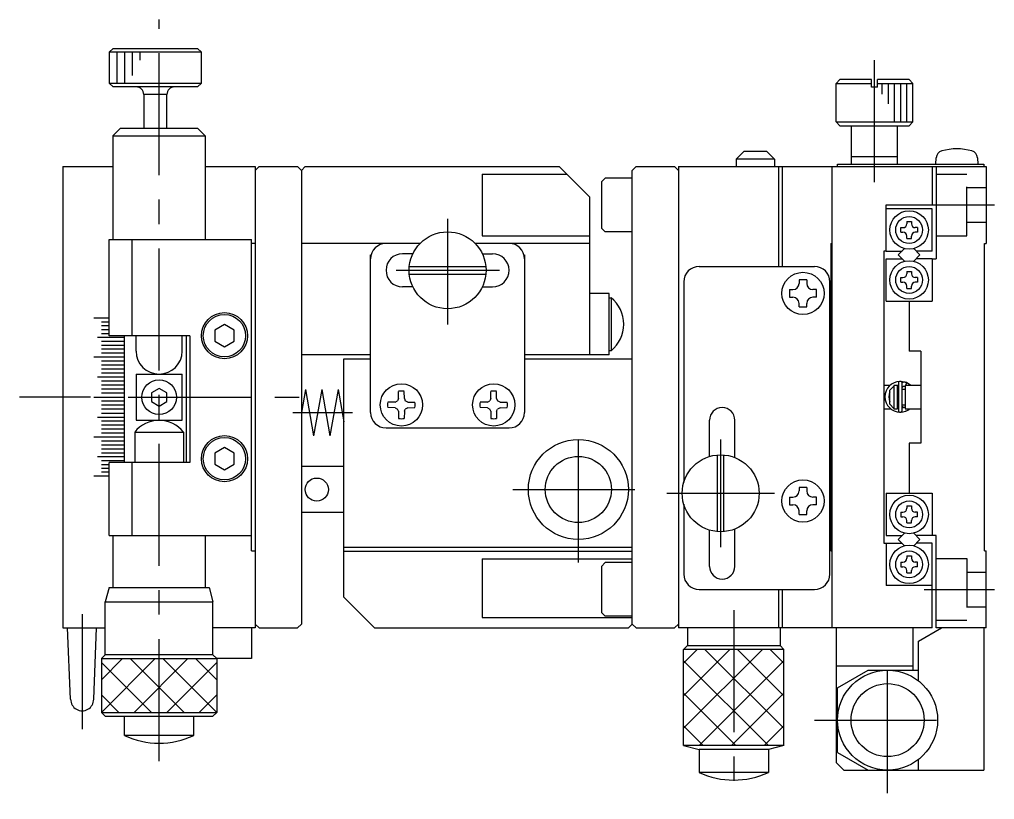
# Model space of a CAD drawing. Extents: x 0 to 411, y -8 to 387.
# Drawn here: x 284.7 to 411.5, y 153.7 to 255.1 of the extents above; entities that cross this region are included whole.
import ezdxf

# ---------------------------------------------------------------- set-up
doc = ezdxf.new("R2010")
doc.units = 0
doc.header["$LTSCALE"] = 0.5
doc.linetypes.add('CENTER', pattern=[50.8, 31.75, -6.35, 6.35, -6.35])
doc.linetypes.add('DASHED', pattern=[19.05, 12.7, -6.35])
for name, color, linetype in [('MSM_CENTER', 1, 'CENTER'), ('MSM_CONTINUOUS', 7, 'CONTINUOUS'), ('MSM_DASHED', 4, 'DASHED'), ('MSM_NARROW', 5, 'CONTINUOUS')]:
    doc.layers.add(name, color=color, linetype=linetype)

msp = doc.modelspace()

# ---------------------------------------------------------------- linework, layer by layer
at = {"layer": 'MSM_CENTER', "linetype": 'CENTER'}
for p, q in [((302.87, 158.69), (302.87, 255.14)), ((395.87, 233.99), (395.87, 251.18)), ((403.37, 231.02), (411.47, 231.02)), ((340.37, 229.22), (340.37, 215.46)), ((333.68, 222.52), (347.12, 222.52)), ((293.95, 206.02), (284.72, 206.02)), ((298.87, 206.02), (321.61, 206.02)), ((320.25, 204.01), (327.99, 204.01)), ((357.37, 184.5), (357.37, 202.54)), ((375.87, 200.52), (375.87, 186.52)), ((348.85, 194.02), (365.89, 194.02)), ((368.87, 193.52), (382.87, 193.52)), ((402.31, 181.02), (411.47, 181.02)), ((292.87, 177.8), (292.87, 162.85)), ((377.57, 178.33), (377.57, 153.7)), ((397.57, 154.52), (397.57, 173.52)), ((388.07, 164.02), (407.07, 164.02))]:
    msp.add_line(p, q, dxfattribs=at)
at = {"layer": 'MSM_CONTINUOUS'}
for p, q in [((296.88, 251.37), (296.38, 250.87)), ((296.88, 251.37), (307.88, 251.37)), ((308.38, 250.87), (307.88, 251.37)), ((308.38, 250.87), (296.38, 250.87)), ((296.38, 250.87), (296.38, 246.87)), ((308.38, 246.87), (308.38, 250.87)), ((296.38, 246.87), (308.38, 246.87)), ((296.38, 246.87), (296.88, 246.37)), ((307.88, 246.37), (296.88, 246.37)), ((307.88, 246.37), (308.38, 246.87)), ((303.88, 245.37), (300.88, 245.37)), ((300.88, 245.37), (300.88, 241.02)), ((303.88, 241.02), (303.88, 245.37)), ((400.02, 207.91), (399.25, 208.07)), ((399.47, 207.93), (399.45, 207.92)), ((399.51, 207.94), (399.47, 207.93)), ((399.54, 207.95), (399.51, 207.94)), ((399.58, 207.96), (399.54, 207.95)), ((399.61, 207.96), (399.58, 207.96)), ((399.65, 207.97), (399.61, 207.96)), ((399.69, 207.97), (399.65, 207.97)), ((399.72, 207.97), (399.69, 207.97)), ((399.76, 207.97), (399.72, 207.97)), ((399.8, 207.97), (399.76, 207.97)), ((399.84, 207.96), (399.8, 207.97)), ((399.87, 207.96), (399.84, 207.96)), ((399.91, 207.95), (399.87, 207.96)), ((400.02, 207.91), (399.88, 207.51)), ((399.94, 207.94), (399.91, 207.95)), ((399.98, 207.92), (399.94, 207.94)), ((400.01, 207.91), (399.98, 207.92)), ((400.01, 207.91), (400.02, 207.91)), ((400.61, 207.52), (400.01, 207.91)), ((400.01, 207.91), (400.01, 207.91)), ((400.01, 207.91), (400.01, 207.91)), ((400.01, 207.91), (400.01, 207.9)), ((400.01, 207.9), (400.01, 207.9)), ((400.01, 207.9), (400.01, 207.89)), ((400.01, 207.89), (400.01, 207.89)), ((400.01, 207.89), (400.01, 207.88)), ((400.01, 207.88), (400.01, 207.87)), ((400.01, 207.87), (400.01, 207.86)), ((400.09, 207.87), (400.02, 207.91)), ((397.84, 207.52), (397.07, 207.52)), ((397.87, 206.93), (398.37, 207.46)), ((397.87, 205.1), (397.87, 206.93)), ((398.97, 207.52), (398.37, 207.52)), ((398.37, 207.52), (398.37, 204.52)), ((398.81, 207.52), (398.97, 207.55)), ((398.87, 204.52), (398.87, 207.52)), ((398.97, 207.02), (398.87, 207.02)), ((398.97, 207.82), (398.97, 204.32)), ((399.47, 204.32), (399.47, 207.82)), ((399.47, 207.24), (399.48, 207.26)), ((399.47, 207.23), (399.47, 207.24)), ((399.47, 207.22), (399.47, 207.23)), ((399.87, 207.02), (399.47, 207.02)), ((399.48, 207.29), (399.49, 207.3)), ((399.48, 207.28), (399.48, 207.29)), ((399.48, 207.27), (399.48, 207.28)), ((399.48, 207.26), (399.48, 207.27)), ((399.49, 207.32), (399.5, 207.33)), ((399.49, 207.3), (399.49, 207.32)), ((399.5, 207.34), (399.51, 207.35)), ((399.5, 207.33), (399.5, 207.34)), ((399.51, 207.36), (399.52, 207.37)), ((399.51, 207.35), (399.51, 207.36)), ((399.52, 207.37), (399.53, 207.38)), ((399.53, 207.38), (399.54, 207.39)), ((399.54, 207.4), (399.55, 207.41)), ((399.54, 207.39), (399.54, 207.4)), ((399.55, 207.41), (399.56, 207.41)), ((399.56, 207.41), (399.57, 207.42)), ((399.57, 207.42), (399.58, 207.43)), ((399.58, 207.43), (399.59, 207.44)), ((399.59, 207.44), (399.6, 207.44)), ((399.6, 207.44), (399.61, 207.45)), ((399.61, 207.45), (399.63, 207.45)), ((399.63, 207.45), (399.64, 207.46)), ((399.64, 207.46), (399.65, 207.46)), ((399.65, 207.46), (399.66, 207.46)), ((399.66, 207.46), (399.67, 207.47)), ((399.67, 207.47), (399.69, 207.47)), ((399.69, 207.47), (399.7, 207.47)), ((399.7, 207.47), (399.71, 207.47)), ((399.71, 207.47), (399.72, 207.47)), ((399.72, 207.47), (399.73, 207.47)), ((399.73, 207.47), (399.75, 207.47)), ((399.75, 207.47), (399.76, 207.47)), ((399.76, 207.47), (399.77, 207.47)), ((399.77, 207.47), (399.78, 207.46)), ((399.78, 207.46), (399.8, 207.46)), ((399.8, 207.46), (399.81, 207.45)), ((399.81, 207.45), (399.87, 207.43)), ((399.81, 207.45), (399.81, 207.45)), ((399.88, 207.51), (399.82, 207.45)), ((399.83, 207.46), (399.82, 207.45)), ((399.82, 207.45), (399.82, 207.45)), ((399.82, 207.45), (399.82, 207.45)), ((399.82, 207.45), (399.82, 207.45)), ((399.84, 207.47), (399.83, 207.46)), ((399.83, 207.46), (399.83, 207.46)), ((399.85, 207.48), (399.84, 207.48)), ((399.84, 207.48), (399.84, 207.47)), ((399.86, 207.51), (399.85, 207.49)), ((399.85, 207.49), (399.85, 207.48)), ((399.87, 207.52), (399.86, 207.51)), ((399.88, 207.55), (399.87, 207.53)), ((399.87, 207.53), (399.87, 207.52)), ((399.87, 207.52), (399.87, 204.52)), ((401.87, 207.52), (399.87, 207.52)), ((399.89, 207.56), (399.88, 207.55)), ((399.9, 207.58), (399.89, 207.56)), ((399.91, 207.59), (399.9, 207.58)), ((399.92, 207.63), (399.91, 207.61)), ((399.91, 207.61), (399.91, 207.59)), ((399.93, 207.64), (399.92, 207.63)), ((399.94, 207.66), (399.93, 207.64)), ((399.95, 207.68), (399.94, 207.66)), ((399.96, 207.72), (399.95, 207.7)), ((399.95, 207.7), (399.95, 207.68)), ((399.97, 207.73), (399.96, 207.72)), ((399.98, 207.77), (399.97, 207.75)), ((399.97, 207.75), (399.97, 207.73)), ((399.99, 207.78), (399.98, 207.77)), ((400, 207.82), (399.99, 207.8)), ((399.99, 207.8), (399.99, 207.78)), ((400.01, 207.86), (400, 207.84)), ((400, 207.84), (400, 207.83)), ((400, 207.83), (400, 207.82)), ((397.07, 204.52), (397.97, 204.52)), ((398.37, 204.57), (397.87, 205.1)), ((398.37, 204.52), (398.87, 204.52)), ((398.87, 205.02), (398.97, 205.02)), ((398.97, 204.59), (398.87, 204.61)), ((399.47, 205.02), (399.87, 205.02)), ((399.47, 204.91), (399.47, 204.92)), ((399.47, 204.92), (399.47, 204.92)), ((399.47, 204.9), (399.47, 204.91)), ((399.48, 204.88), (399.47, 204.9)), ((399.87, 204.72), (399.47, 204.59)), ((399.48, 204.87), (399.48, 204.88)), ((399.48, 204.86), (399.48, 204.87)), ((399.49, 204.85), (399.48, 204.86)), ((399.49, 204.84), (399.49, 204.85)), ((399.49, 204.82), (399.49, 204.84)), ((399.5, 204.81), (399.49, 204.82)), ((399.5, 204.8), (399.5, 204.81)), ((399.51, 204.79), (399.5, 204.8)), ((399.52, 204.78), (399.51, 204.79)), ((399.52, 204.77), (399.52, 204.78)), ((399.53, 204.76), (399.52, 204.77)), ((399.54, 204.75), (399.53, 204.76)), ((399.55, 204.74), (399.54, 204.75)), ((399.56, 204.74), (399.55, 204.74)), ((399.57, 204.73), (399.56, 204.74)), ((399.58, 204.72), (399.57, 204.73)), ((399.59, 204.71), (399.58, 204.72)), ((399.6, 204.71), (399.59, 204.71)), ((399.61, 204.7), (399.6, 204.71)), ((399.62, 204.7), (399.61, 204.7)), ((399.63, 204.69), (399.62, 204.7)), ((399.64, 204.69), (399.63, 204.69)), ((399.66, 204.68), (399.64, 204.69)), ((399.67, 204.68), (399.66, 204.68)), ((399.68, 204.68), (399.67, 204.68)), ((399.69, 204.68), (399.68, 204.68)), ((399.7, 204.67), (399.69, 204.68)), ((399.72, 204.67), (399.7, 204.67)), ((399.73, 204.67), (399.72, 204.67)), ((399.74, 204.68), (399.73, 204.67)), ((399.75, 204.68), (399.74, 204.68)), ((399.77, 204.68), (399.75, 204.68)), ((399.78, 204.68), (399.77, 204.68)), ((399.79, 204.69), (399.78, 204.68)), ((399.8, 204.69), (399.79, 204.69)), ((399.81, 204.69), (399.8, 204.69)), ((399.82, 204.69), (399.81, 204.69)), ((399.87, 204.52), (401.87, 204.52)), ((399.95, 204.21), (400.01, 204.23)), ((400.01, 204.23), (400.01, 204.23)), ((400.01, 204.23), (400.01, 204.23)), ((400.01, 204.23), (400.01, 204.23))]:
    msp.add_line(p, q, dxfattribs=at)
at = {"layer": 'MSM_CONTINUOUS', "linetype": 'CONTINUOUS'}
for p, q in [((391.37, 247.32), (390.87, 246.82)), ((395.47, 247.32), (391.37, 247.32)), ((395.47, 246.32), (395.47, 247.32)), ((400.37, 247.32), (396.27, 247.32)), ((396.27, 246.32), (396.27, 247.32)), ((400.87, 246.82), (400.37, 247.32)), ((390.87, 246.82), (395.47, 246.82)), ((390.87, 241.82), (390.87, 246.82)), ((396.27, 246.32), (395.47, 246.32)), ((396.27, 246.82), (400.87, 246.82)), ((400.87, 241.82), (400.87, 246.82)), ((296.87, 240.02), (297.87, 241.02)), ((297.87, 241.02), (307.87, 241.02)), ((307.87, 241.02), (308.87, 240.02)), ((390.87, 241.82), (400.87, 241.82)), ((390.87, 241.82), (391.37, 241.32)), ((391.37, 241.32), (400.37, 241.32)), ((392.87, 236.32), (392.87, 241.32)), ((398.87, 236.32), (398.87, 241.32)), ((400.37, 241.32), (400.87, 241.82)), ((296.87, 240.02), (308.87, 240.02)), ((296.87, 240.02), (296.87, 226.52)), ((308.87, 240.02), (308.87, 226.52)), ((378.87, 237.98), (377.87, 236.98)), ((381.87, 237.98), (378.87, 237.98)), ((381.87, 237.98), (382.87, 236.98)), ((392.87, 237.32), (398.87, 237.32)), ((403.82, 236.32), (403.89, 237.16)), ((409.25, 237.16), (409.32, 236.32)), ((290.37, 236.02), (296.87, 236.02)), ((290.37, 236.02), (290.37, 176.02)), ((308.87, 236.02), (315.37, 236.02)), ((315.87, 236.02), (315.37, 235.52)), ((315.37, 236.02), (315.37, 176.02)), ((315.87, 236.02), (320.87, 236.02)), ((320.87, 236.02), (321.37, 235.52)), ((321.87, 236.02), (321.37, 235.52)), ((321.87, 236.02), (354.87, 236.02)), ((358.87, 232.02), (354.87, 236.02)), ((364.87, 236.02), (364.37, 235.52)), ((364.87, 236.02), (369.87, 236.02)), ((370.37, 235.52), (369.87, 236.02)), ((370.37, 236.02), (370.37, 176.02)), ((370.37, 236.02), (410.37, 236.02)), ((382.87, 236.98), (377.87, 236.98)), ((377.87, 236.98), (377.87, 236.02)), ((382.87, 236.98), (382.87, 236.02)), ((383.37, 236.02), (383.37, 223.02)), ((383.87, 236.02), (383.87, 223.02)), ((390.37, 176.02), (390.37, 236.02)), ((391.07, 236.32), (410.07, 236.32)), ((391.07, 236.02), (391.07, 236.32)), ((403.37, 236.02), (403.37, 231.02)), ((403.87, 236.02), (403.87, 224.02)), ((410.07, 236.32), (410.07, 236.02)), ((410.37, 236.02), (410.37, 226.02)), ((321.37, 235.52), (321.37, 176.52)), ((344.87, 235.01), (355.87, 235.01)), ((344.87, 235.01), (344.87, 227.01)), ((360.37, 234.02), (360.87, 234.52)), ((364.37, 234.52), (360.87, 234.52)), ((364.37, 176.52), (364.37, 235.52)), ((360.37, 234.02), (360.37, 228.02)), ((358.87, 211.51), (358.87, 232.02)), ((397.37, 231.02), (403.37, 231.02)), ((397.37, 225.02), (397.37, 231.02)), ((403.37, 230.52), (397.37, 230.52)), ((403.37, 225.02), (403.37, 230.52)), ((400.07, 228.87), (400.67, 228.87)), ((400.07, 228.87), (400.07, 228.57)), ((400.67, 228.87), (400.67, 228.57)), ((344.87, 227.01), (358.87, 227.01)), ((360.37, 228.02), (360.87, 227.52)), ((364.37, 227.52), (360.87, 227.52)), ((399.27, 227.47), (399.27, 228.07)), ((399.27, 228.07), (399.57, 228.07)), ((399.27, 227.47), (399.57, 227.47)), ((400.07, 226.67), (400.07, 226.97)), ((400.67, 226.67), (400.67, 226.97)), ((401.47, 228.07), (401.17, 228.07)), ((401.47, 227.47), (401.17, 227.47)), ((401.47, 228.07), (401.47, 227.47)), ((296.37, 214.02), (296.37, 226.52)), ((296.37, 226.52), (314.87, 226.52)), ((299.37, 214.02), (299.37, 226.52)), ((314.87, 186.02), (314.87, 226.52)), ((315.37, 226.02), (314.87, 226.02)), ((336.8, 226.01), (321.37, 226.01)), ((333.8, 226.02), (329.37, 226.02)), ((358.87, 226.01), (343.94, 226.01)), ((390.17, 226.02), (390.17, 186.02)), ((390.17, 226.02), (390.37, 226.02)), ((400.07, 226.67), (400.67, 226.67)), ((410.17, 186.02), (410.17, 226.02)), ((410.17, 226.02), (410.37, 226.02)), ((330.37, 204.02), (330.37, 224.52)), ((335.86, 224.67), (334.52, 224.67)), ((344.88, 224.67), (346.22, 224.67)), ((350.37, 224.52), (350.37, 204.02)), ((397.07, 225.02), (397.07, 187.02)), ((397.37, 225.02), (397.07, 225.02)), ((397.37, 225.02), (399.46, 225.02)), ((399.78, 225.34), (398.96, 224.52)), ((398.96, 224.52), (399.78, 223.69)), ((400.96, 225.34), (401.78, 224.52)), ((401.78, 224.52), (400.96, 223.69)), ((403.37, 225.02), (401.28, 225.02)), ((397.37, 224.02), (399.46, 224.02)), ((397.37, 218.52), (397.37, 224.02)), ((403.37, 224.02), (401.28, 224.02)), ((403.37, 224.02), (403.87, 224.02)), ((403.37, 224.02), (403.37, 218.52)), ((335.4, 223.02), (345.35, 223.02)), ((335.4, 222.02), (345.35, 222.02)), ((373.07, 223.02), (388.07, 223.02)), ((400.07, 222.37), (400.67, 222.37)), ((400.07, 222.37), (400.07, 222.07)), ((400.67, 222.37), (400.67, 222.07)), ((371.07, 221.02), (371.07, 194.92)), ((386.07, 221.27), (386.07, 220.82)), ((387.07, 221.27), (386.07, 221.27)), ((387.07, 221.27), (387.07, 220.82)), ((390.07, 183.02), (390.07, 221.02)), ((399.27, 220.97), (399.27, 221.57)), ((399.27, 221.57), (399.57, 221.57)), ((399.27, 220.97), (399.57, 220.97)), ((401.47, 221.57), (401.17, 221.57)), ((401.47, 220.97), (401.17, 220.97)), ((401.47, 221.57), (401.47, 220.97)), ((335.86, 220.37), (334.52, 220.37)), ((344.88, 220.37), (346.22, 220.37)), ((361.37, 219.51), (358.87, 219.51)), ((361.37, 211.51), (361.37, 219.51)), ((384.82, 220.02), (385.27, 220.02)), ((384.82, 220.02), (384.82, 219.02)), ((388.32, 220.02), (387.87, 220.02)), ((388.32, 219.02), (388.32, 220.02)), ((400.07, 220.17), (400.07, 220.47)), ((400.07, 220.17), (400.67, 220.17)), ((400.67, 220.17), (400.67, 220.47)), ((361.37, 218.96), (361.62, 218.96)), ((361.62, 218.96), (361.62, 212.06)), ((384.82, 219.02), (385.27, 219.02)), ((386.07, 217.77), (386.07, 218.22)), ((387.07, 217.77), (387.07, 218.22)), ((388.32, 219.02), (387.87, 219.02)), ((397.37, 218.52), (403.37, 218.52)), ((400.37, 218.52), (400.37, 212.02)), ((386.07, 217.77), (387.07, 217.77)), ((296.37, 216.28), (294.37, 216.28)), ((296.37, 215.78), (295.37, 215.78)), ((296.37, 215.29), (295.37, 215.29)), ((296.37, 214.79), (295.37, 214.79)), ((296.37, 214.28), (295.37, 214.28)), ((311.37, 215.46), (310.12, 214.74)), ((310.12, 214.74), (310.12, 213.29)), ((312.62, 214.74), (311.37, 215.46)), ((312.62, 213.29), (312.62, 214.74)), ((298.37, 213.78), (294.87, 213.78)), ((298.37, 213.27), (295.37, 213.27)), ((306.87, 214.02), (296.37, 214.02)), ((298.37, 197.52), (298.37, 214.02)), ((299.87, 212.02), (299.87, 214.02)), ((305.87, 212.02), (305.87, 214.02)), ((306.37, 214.02), (306.37, 197.52)), ((306.87, 214.02), (306.87, 197.52)), ((310.12, 213.29), (311.37, 212.57)), ((311.37, 212.57), (312.62, 213.29)), ((298.37, 212.76), (295.37, 212.76)), ((298.37, 212.25), (295.37, 212.25)), ((298.37, 211.74), (295.37, 211.74)), ((361.62, 212.06), (361.37, 212.06)), ((401.87, 212.02), (400.37, 212.02)), ((401.87, 212.02), (401.87, 200.02)), ((298.37, 211.23), (294.37, 211.23)), ((298.37, 210.71), (295.37, 210.71)), ((330.37, 211.51), (321.37, 211.51)), ((326.87, 180.02), (326.87, 211.01)), ((326.87, 211.01), (330.37, 211.01)), ((361.37, 211.51), (350.37, 211.51)), ((350.37, 211.01), (364.37, 211.01)), ((298.37, 210.19), (295.37, 210.19)), ((298.37, 209.67), (295.37, 209.67)), ((298.37, 209.15), (295.37, 209.15)), ((298.37, 208.63), (294.87, 208.63)), ((298.37, 208.11), (295.37, 208.11)), ((299.87, 209.02), (305.87, 209.02)), ((299.87, 209.02), (299.87, 203.02)), ((305.87, 203.02), (305.87, 209.02)), ((298.37, 207.59), (295.37, 207.59)), ((298.37, 207.06), (295.37, 207.06)), ((302.87, 207.17), (301.87, 206.59)), ((301.87, 206.59), (301.87, 205.44)), ((303.87, 206.59), (302.87, 207.17)), ((303.87, 205.44), (303.87, 206.59)), ((321.9, 207.01), (321.37, 204.01)), ((321.9, 207.01), (322.96, 201.01)), ((324.02, 207.01), (322.96, 201.01)), ((324.02, 207.01), (325.07, 201.01)), ((326.13, 207.01), (325.07, 201.01)), ((326.13, 207.01), (326.87, 202.82)), ((333.99, 205.83), (334.01, 206.78)), ((334.75, 205.83), (334.73, 206.78)), ((345.99, 205.83), (346.01, 206.78)), ((346.75, 205.83), (346.73, 206.78)), ((294.37, 206.02), (298.37, 206.02)), ((298.37, 206.54), (295.37, 206.54)), ((298.37, 205.49), (295.37, 205.49)), ((301.87, 205.44), (302.87, 204.86)), ((302.87, 204.86), (303.87, 205.44)), ((333.54, 205.39), (332.61, 205.38)), ((333.54, 205.39), (333.87, 205.55)), ((333.99, 205.83), (333.87, 205.55)), ((334.75, 205.83), (334.87, 205.55)), ((335.2, 205.39), (334.87, 205.55)), ((335.2, 205.39), (336.13, 205.38)), ((345.54, 205.39), (344.61, 205.38)), ((345.54, 205.39), (345.87, 205.55)), ((345.99, 205.83), (345.87, 205.55)), ((346.75, 205.83), (346.87, 205.55)), ((347.2, 205.39), (346.87, 205.55)), ((347.2, 205.39), (348.13, 205.38)), ((298.37, 204.97), (295.37, 204.97)), ((298.37, 204.45), (295.37, 204.45)), ((333.54, 204.64), (332.61, 204.66)), ((333.54, 204.64), (333.87, 204.48)), ((333.99, 204.2), (333.87, 204.48)), ((333.99, 204.2), (334.01, 203.25)), ((334.75, 204.2), (334.73, 203.25)), ((334.75, 204.2), (334.87, 204.48)), ((335.2, 204.64), (334.87, 204.48)), ((335.2, 204.64), (336.13, 204.66)), ((345.54, 204.64), (344.61, 204.66)), ((345.54, 204.64), (345.87, 204.48)), ((345.99, 204.2), (345.87, 204.48)), ((345.99, 204.2), (346.01, 203.25)), ((346.75, 204.2), (346.73, 203.25)), ((346.75, 204.2), (346.87, 204.48)), ((347.2, 204.64), (346.87, 204.48)), ((347.2, 204.64), (348.13, 204.66)), ((298.37, 203.4), (294.87, 203.4)), ((298.37, 203.92), (295.37, 203.92)), ((298.37, 202.88), (295.37, 202.88)), ((299.87, 203.02), (305.87, 203.02)), ((374.42, 198.3), (374.42, 203.02)), ((377.72, 198.16), (377.72, 203.02)), ((298.37, 202.36), (295.37, 202.36)), ((298.37, 201.84), (295.37, 201.84)), ((332.37, 202.02), (348.37, 202.02)), ((298.37, 200.81), (294.37, 200.81)), ((298.37, 201.32), (295.37, 201.32)), ((298.37, 200.29), (295.37, 200.29)), ((299.7, 201.45), (306.05, 201.45)), ((299.7, 201.45), (299.7, 197.52)), ((306.05, 201.45), (306.05, 197.52)), ((298.37, 199.78), (295.37, 199.78)), ((298.37, 199.27), (295.37, 199.27)), ((311.37, 199.46), (310.12, 198.74)), ((312.62, 198.74), (311.37, 199.46)), ((400.37, 200.02), (400.37, 193.52)), ((401.87, 200.02), (400.37, 200.02)), ((298.37, 198.25), (294.87, 198.25)), ((298.37, 198.76), (295.37, 198.76)), ((298.37, 197.75), (295.37, 197.75)), ((310.12, 198.74), (310.12, 197.29)), ((312.62, 197.29), (312.62, 198.74)), ((375.47, 188.53), (375.47, 198.5)), ((376.27, 188.53), (376.27, 198.5)), ((296.37, 197.24), (295.37, 197.24)), ((296.37, 196.75), (295.37, 196.75)), ((306.87, 197.52), (296.37, 197.52)), ((296.37, 188.02), (296.37, 197.52)), ((299.37, 188.02), (299.37, 197.52)), ((310.12, 197.29), (311.37, 196.57)), ((311.37, 196.57), (312.62, 197.29)), ((326.87, 197.01), (321.37, 197.01)), ((296.37, 195.76), (294.37, 195.76)), ((296.37, 196.25), (295.37, 196.25)), ((386.07, 194.27), (386.07, 193.82)), ((387.07, 194.27), (386.07, 194.27)), ((387.07, 194.27), (387.07, 193.82)), ((384.82, 193.02), (385.27, 193.02)), ((384.82, 193.02), (384.82, 192.02)), ((388.32, 193.02), (387.87, 193.02)), ((388.32, 192.02), (388.32, 193.02)), ((397.37, 193.52), (397.37, 188.02)), ((397.37, 193.52), (403.37, 193.52)), ((403.37, 193.52), (403.37, 188.02)), ((371.07, 192.12), (371.07, 183.02)), ((384.82, 192.02), (385.27, 192.02)), ((388.32, 192.02), (387.87, 192.02)), ((400.07, 191.87), (400.67, 191.87)), ((400.07, 191.87), (400.07, 191.57)), ((400.67, 191.87), (400.67, 191.57)), ((326.87, 191.01), (321.37, 191.01)), ((386.07, 190.77), (386.07, 191.22)), ((386.07, 190.77), (387.07, 190.77)), ((387.07, 190.77), (387.07, 191.22)), ((399.27, 191.07), (399.27, 190.47)), ((399.27, 191.07), (399.57, 191.07)), ((399.27, 190.47), (399.57, 190.47)), ((401.47, 191.07), (401.17, 191.07)), ((401.47, 190.47), (401.17, 190.47)), ((401.47, 190.47), (401.47, 191.07)), ((377.72, 184.02), (377.72, 188.87)), ((400.07, 189.67), (400.07, 189.97)), ((400.07, 189.67), (400.67, 189.67)), ((400.67, 189.67), (400.67, 189.97)), ((296.37, 188.02), (314.87, 188.02)), ((296.87, 188.02), (296.87, 181.27)), ((308.87, 188.02), (308.87, 181.27)), ((374.42, 184.02), (374.42, 188.73)), ((397.37, 188.02), (399.46, 188.02)), ((398.96, 187.52), (399.78, 188.34)), ((401.78, 187.52), (400.96, 188.34)), ((403.87, 188.02), (401.28, 188.02)), ((403.87, 176.02), (403.87, 188.02)), ((326.87, 186.51), (364.37, 186.51)), ((397.07, 187.02), (399.46, 187.02)), ((397.37, 187.02), (397.37, 181.52)), ((399.78, 186.69), (398.96, 187.52)), ((400.96, 186.69), (401.78, 187.52)), ((403.37, 187.02), (401.28, 187.02)), ((403.37, 176.02), (403.37, 187.02)), ((314.87, 186.02), (315.37, 186.02)), ((326.87, 186.01), (364.37, 186.01)), ((390.17, 186.02), (390.37, 186.02)), ((400.07, 185.37), (400.67, 185.37)), ((400.07, 185.37), (400.07, 185.07)), ((400.67, 185.37), (400.67, 185.07)), ((410.17, 186.02), (410.37, 186.02)), ((410.37, 176.02), (410.37, 186.02)), ((344.87, 185.01), (364.37, 185.01)), ((344.87, 185.01), (344.87, 177.38)), ((360.37, 184.02), (360.87, 184.52)), ((360.37, 184.02), (360.37, 178.02)), ((364.37, 184.52), (360.87, 184.52)), ((399.27, 184.57), (399.27, 183.97)), ((399.27, 184.57), (399.57, 184.57)), ((399.27, 183.97), (399.57, 183.97)), ((401.47, 184.57), (401.17, 184.57)), ((401.47, 183.97), (401.17, 183.97)), ((401.47, 183.97), (401.47, 184.57)), ((400.07, 183.17), (400.07, 183.47)), ((400.07, 183.17), (400.67, 183.17)), ((400.67, 183.17), (400.67, 183.47)), ((296.37, 181.27), (295.87, 179.4)), ((296.37, 181.27), (309.37, 181.27)), ((309.37, 181.27), (309.87, 179.4)), ((403.37, 181.52), (397.37, 181.52)), ((326.87, 180.02), (330.87, 176.02)), ((373.07, 181.02), (388.07, 181.02)), ((383.37, 181.02), (383.37, 176.02)), ((383.87, 181.02), (383.87, 176.02)), ((295.87, 179.4), (309.87, 179.4)), ((295.87, 172.52), (295.87, 179.4)), ((309.87, 172.52), (309.87, 179.4)), ((360.37, 178.02), (360.87, 177.52)), ((364.37, 177.52), (360.87, 177.52)), ((315.87, 176.02), (315.37, 176.52)), ((321.37, 176.52), (320.87, 176.02)), ((344.87, 177.38), (364.37, 177.38)), ((363.87, 176.02), (364.37, 176.52)), ((364.87, 176.02), (364.37, 176.52)), ((369.87, 176.02), (370.37, 176.52)), ((290.37, 176.02), (295.87, 176.02)), ((291.37, 166.73), (290.96, 176.02)), ((294.37, 166.73), (294.75, 176.02)), ((315.37, 176.02), (309.87, 176.02)), ((314.87, 176.02), (314.87, 172.02)), ((315.87, 176.02), (320.87, 176.02)), ((330.87, 176.02), (363.87, 176.02)), ((364.87, 176.02), (369.87, 176.02)), ((403.37, 176.02), (370.37, 176.02)), ((371.55, 176.02), (371.55, 173.72)), ((383.59, 176.02), (383.59, 173.72)), ((390.87, 176.02), (390.87, 158.52)), ((400.87, 176.02), (400.87, 170.52)), ((401.57, 174.28), (404.57, 176.02)), ((410.37, 176.02), (403.87, 176.02)), ((410.07, 176.02), (410.07, 157.52)), ((371.05, 173.22), (371.55, 173.72)), ((371.55, 173.72), (383.59, 173.72)), ((384.09, 173.22), (383.59, 173.72)), ((401.57, 169.14), (401.57, 174.28)), ((295.37, 172.02), (295.87, 172.52)), ((309.87, 172.52), (295.87, 172.52)), ((309.87, 172.52), (310.37, 172.02)), ((384.09, 173.22), (371.05, 173.22)), ((371.05, 160.72), (371.05, 173.22)), ((384.09, 160.72), (384.09, 173.22)), ((295.37, 172.02), (310.37, 172.02)), ((295.37, 172.02), (295.37, 165.02)), ((314.87, 172.02), (310.37, 172.02)), ((310.37, 172.02), (310.37, 165.02)), ((400.87, 171.02), (390.87, 171.02)), ((391.07, 168.22), (395.04, 170.52)), ((395.04, 170.52), (401.57, 170.52)), ((391.07, 159.81), (391.07, 168.22)), ((295.37, 165.02), (310.37, 165.02)), ((295.87, 164.52), (295.37, 165.02)), ((309.87, 164.52), (310.37, 165.02)), ((310.37, 165.02), (310.37, 165.02)), ((295.87, 164.52), (309.87, 164.52)), ((298.37, 162.02), (298.37, 164.52)), ((307.37, 162.02), (307.37, 164.52)), ((307.37, 162.02), (298.37, 162.02)), ((384.09, 160.72), (371.05, 160.72)), ((371.05, 160.72), (373.07, 160.22)), ((382.07, 160.22), (373.07, 160.22)), ((373.07, 160.22), (373.07, 157.22)), ((384.09, 160.72), (382.07, 160.22)), ((382.07, 160.22), (382.07, 157.22)), ((391.07, 159.81), (395.04, 157.52)), ((390.87, 158.52), (391.87, 157.52)), ((401.57, 157.52), (401.57, 158.89)), ((382.07, 157.22), (373.07, 157.22)), ((391.87, 157.52), (410.07, 157.52))]:
    msp.add_line(p, q, dxfattribs=at)
for centre, radius in [((400.37, 227.77), 2.5), ((400.37, 227.77), 1.75), ((340.37, 222.52), 5), ((400.37, 221.27), 2.5), ((386.57, 219.52), 2.75), ((400.37, 221.27), 1.75), ((311.37, 214.02), 3), ((311.37, 214.02), 2.75), ((302.87, 206.02), 2.25), ((334.37, 205.02), 2.75), ((346.37, 205.02), 2.75), ((311.37, 198.02), 3), ((311.37, 198.02), 2.75), ((357.37, 194.02), 6.5), ((357.37, 194.02), 4.3), ((375.87, 193.52), 5), ((323.37, 194.01), 1.5), ((386.57, 192.52), 2.75), ((400.37, 190.77), 2.5), ((400.37, 190.77), 1.75), ((400.37, 184.27), 2.5), ((400.37, 184.27), 1.75), ((397.57, 164.02), 6.5), ((397.57, 164.02), 4.75)]:
    msp.add_circle(centre, radius, dxfattribs=at)
at = {"layer": 'MSM_CONTINUOUS'}
for centre, radius, start, end in [((299.88, 245.37), 1, 0, 90), ((304.88, 245.37), 1, 90, 180), ((399.22, 206.07), 2, 90.8493, 269.2017), ((399.22, 207.82), 0.25, 0, 180), ((399.22, 206.07), 1.5, 154.3105, 205.6948), ((399.22, 204.32), 0.25, 180, 0), ((399.22, 206.08), 2, 270.943, 308.7585)]:
    msp.add_arc(centre, radius, start, end, dxfattribs=at)
at = {"layer": 'MSM_CONTINUOUS', "linetype": 'CONTINUOUS'}
for centre, radius, start, end in [((406.57, 231.32), 7, 73.743, 106.257), ((404.89, 237.08), 1, 106.257, 175), ((408.25, 237.08), 1, 5, 73.743), ((399.57, 228.57), 0.5, 270, 0), ((401.17, 228.57), 0.5, 180, 270), ((399.57, 226.97), 0.5, 0, 90), ((401.17, 226.97), 0.5, 90, 180), ((332.37, 224.02), 2, 90, 180), ((348.37, 224.02), 2, 0, 90), ((334.52, 222.52), 2.15, 90, 270), ((346.22, 222.52), 2.15, 270, 90), ((373.07, 221.02), 2, 90, 180), ((388.07, 221.02), 2, 0, 90), ((399.57, 222.07), 0.5, 270, 0), ((401.17, 222.07), 0.5, 180, 270), ((385.27, 220.82), 0.8, 270, 0), ((387.87, 220.82), 0.8, 180, 270), ((399.57, 220.47), 0.5, 0, 90), ((401.17, 220.47), 0.5, 90, 180), ((358.84, 215.51), 4.43, 308.8801, 51.1199), ((385.27, 218.22), 0.8, 0, 90), ((387.87, 218.22), 0.8, 90, 180), ((302.87, 212.02), 3, 180, 0), ((334.37, 205.02), 1.8, 78.463, 101.537), ((346.37, 205.02), 1.8, 78.463, 101.537), ((334.37, 205.02), 1.8, 168.463, 191.537), ((334.37, 205.02), 1.8, 348.463, 11.537), ((346.37, 205.02), 1.8, 168.463, 191.537), ((346.37, 205.02), 1.8, 348.463, 11.537), ((376.07, 203.02), 1.65, 0, 180), ((302.87, 199.02), 4, 37.463, 142.537), ((332.37, 204.02), 2, 180, 270), ((334.37, 205.02), 1.8, 258.463, 281.537), ((346.37, 205.02), 1.8, 258.463, 281.537), ((348.37, 204.02), 2, 270, 0), ((385.27, 193.82), 0.8, 270, 0), ((387.87, 193.82), 0.8, 180, 270), ((385.27, 191.22), 0.8, 0, 90), ((387.87, 191.22), 0.8, 90, 180), ((399.57, 191.57), 0.5, 270, 0), ((401.17, 191.57), 0.5, 180, 270), ((399.57, 189.97), 0.5, 0, 90), ((401.17, 189.97), 0.5, 90, 180), ((399.57, 185.07), 0.5, 270, 0), ((401.17, 185.07), 0.5, 180, 270), ((376.07, 184.02), 1.65, 180, 0), ((399.57, 183.47), 0.5, 0, 90), ((401.17, 183.47), 0.5, 90, 180), ((373.07, 183.02), 2, 180, 270), ((388.07, 183.02), 2, 270, 0), ((292.87, 166.73), 1.5, 179.9999, 0.0001), ((302.87, 171.64), 10.62, 244.94, 295.06), ((377.57, 166.84), 10.62, 244.9423, 295.0577)]:
    msp.add_arc(centre, radius, start, end, dxfattribs=at)
at = {"layer": 'MSM_DASHED', "linetype": 'DASHED'}
for p, q in [((403.87, 235.02), (407.87, 235.02)), ((407.87, 227.02), (407.87, 235.02)), ((407.87, 233.27), (410.37, 233.27)), ((407.87, 228.77), (410.37, 228.77)), ((403.87, 227.02), (407.87, 227.02)), ((403.87, 185.02), (407.87, 185.02)), ((407.87, 185.02), (407.87, 177.02)), ((407.87, 183.27), (410.37, 183.27)), ((407.87, 178.77), (410.37, 178.77)), ((403.87, 177.02), (407.87, 177.02))]:
    msp.add_line(p, q, dxfattribs=at)
at = {"layer": 'MSM_NARROW'}
for p, q in [((297.38, 250.87), (297.38, 246.87)), ((298.38, 250.87), (298.38, 246.87)), ((299.38, 250.87), (299.38, 247.87)), ((300.38, 250.87), (300.38, 249.87))]:
    msp.add_line(p, q, dxfattribs=at)
at = {"layer": 'MSM_NARROW', "linetype": 'CONTINUOUS'}
for p, q in [((396.87, 245.41), (396.87, 246.82)), ((397.67, 244.19), (397.67, 246.82)), ((398.47, 241.82), (398.47, 246.82)), ((399.27, 241.82), (399.27, 246.82)), ((400.07, 241.82), (400.07, 246.82)), ((371.05, 162.96), (381.31, 173.22)), ((371.05, 167.2), (377.07, 173.22)), ((371.05, 171.44), (372.83, 173.22)), ((373.83, 173.22), (384.09, 162.96)), ((378.07, 173.22), (384.09, 167.2)), ((382.31, 173.22), (384.09, 171.44)), ((298.13, 172.02), (295.37, 169.26)), ((302.37, 172.02), (295.37, 165.02)), ((301.89, 165.02), (295.37, 171.53)), ((302.42, 168.73), (299.13, 172.02)), ((306.61, 172.02), (299.61, 165.02)), ((310.37, 165.02), (303.37, 172.02)), ((310.37, 171.53), (303.86, 165.02)), ((310.37, 169.26), (307.61, 172.02)), ((371.05, 171.75), (382.09, 160.72)), ((373.06, 160.72), (384.09, 171.75)), ((306.13, 165.02), (302.42, 168.73)), ((371.05, 167.51), (377.84, 160.72)), ((377.3, 160.72), (384.09, 167.51)), ((297.64, 165.02), (295.37, 167.29)), ((310.37, 167.29), (308.1, 165.02)), ((371.05, 163.26), (373.6, 160.72)), ((381.54, 160.72), (384.09, 163.26))]:
    msp.add_line(p, q, dxfattribs=at)

doc.saveas('drawing.dxf')
